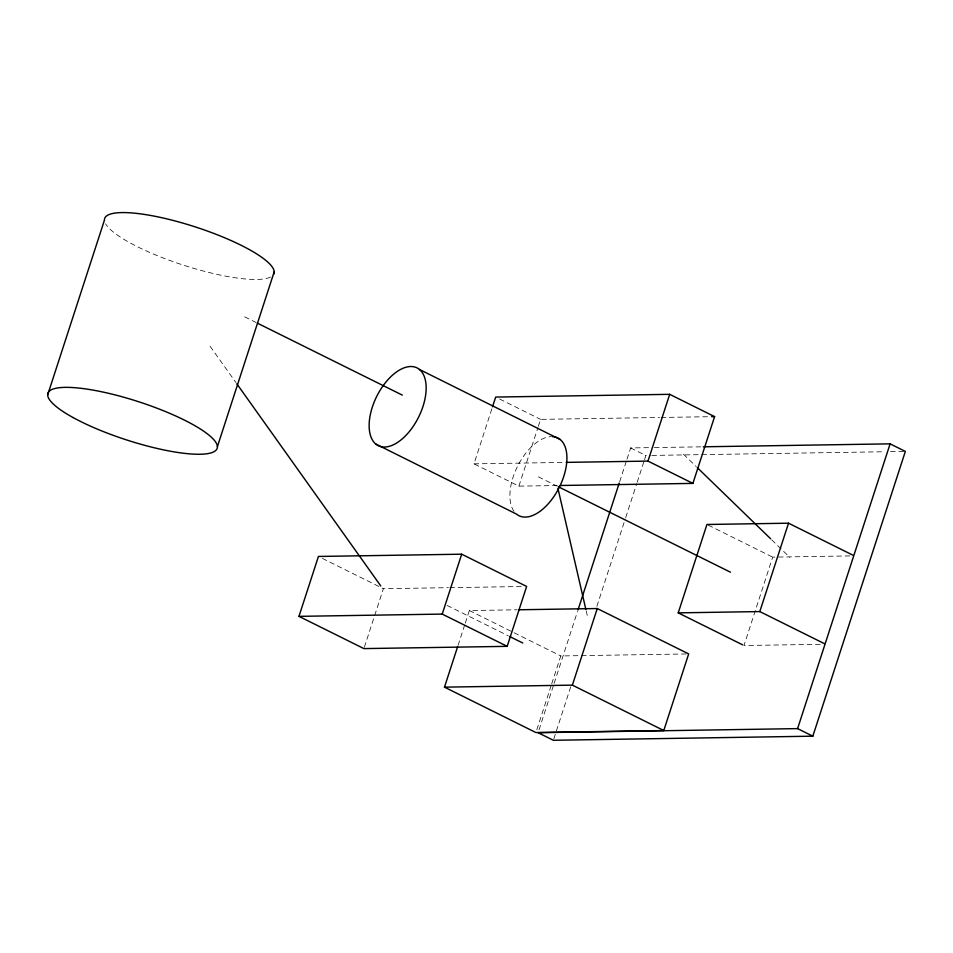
<?xml version="1.0" encoding="UTF-8"?>
<svg xmlns="http://www.w3.org/2000/svg" width="953" height="953" viewBox="0 0 953 953"><rect width="100%" height="100%" fill="white"/><g stroke="black" fill="none" stroke-linecap="round" stroke-linejoin="round"><path stroke-width="0.71" stroke-dasharray="4.76 3.57" d="M364.368 647.206L383.38 588.704L448.363 587.679M557.279 485.53L518.897 486.137L473.986 463.849L492.522 406.812M458.059 645.372L464.838 624.477M465.29 623.095L469.364 610.551L516.955 609.801M518.897 486.137L537.885 427.718M538.338 426.325L540.589 419.368L659.571 417.485M536.801 729.76L551.275 685.195M551.727 683.801L560.781 655.95L687.184 653.949M539.029 729.891L553.681 684.778M554.146 683.372L577.506 611.481M619.653 481.777L626.514 460.633M626.979 459.227L630.636 447.946L652.876 447.588M553.812 738.873L570.752 686.708M596.864 606.358L625.263 518.944M625.716 517.539L636.711 483.707M637.176 482.289L644.049 461.145M644.502 459.739L645.872 455.51L650.327 455.439M849.826 555.921L772.692 557.136L743.983 645.515L821.117 644.299M661.06 417.462L710.14 416.687M654.366 447.565L703.29 446.802M651.804 455.415L884.587 451.746M890.519 451.651L903.873 451.436M473.986 463.849L564.712 462.408M449.84 587.656L523.685 586.488M630.636 447.946L645.872 455.51M499.646 399.033L540.589 419.368M708.258 525.139L772.692 557.136M244.635 316.825L256.19 322.555M538.409 476.845L556.969 486.066M469.364 610.551L560.781 655.95M447.088 605.429L508.283 635.818M322.4 558.422L383.38 588.704M683.408 454.164L696.166 466.541M771.68 539.791L789.751 557.326M210.089 346.261L235.951 382.57M586.178 610.778L587.513 616.543M514.012 511.344A43.445 23.36 -63.5 0 1 517.324 466.756A43.445 23.36 -63.5 0 1 550.81 436.605M270.521 277.049A89.01 20.025 18 0 1 183.881 265.303A89.01 20.025 18 0 1 105.616 223.824"/><path stroke-width="1.43" d="M47.65 394.971L104.437 220.179A89.01 20.025 18 0 1 194.031 226.504A89.01 20.025 18 0 1 273.582 274.404M217.403 446.647L274.19 271.855M298.968 616.353L318.421 556.457L461.693 554.193L526.64 586.44L507.175 646.348L363.915 648.6L298.968 616.353L442.228 614.089L507.175 646.348M492.522 406.812L495.691 397.067L669.697 394.328L714.595 416.628L692.902 483.397L560.233 485.494M442.228 614.089L461.693 554.193M518.444 609.777L597.257 608.538L688.674 653.925L663.788 730.522L535.896 732.535L444.479 687.149L457.607 646.765M577.959 610.063L619.188 483.183M444.479 687.149L572.372 685.136L597.257 608.538M566.201 462.384L647.992 461.097L669.697 394.328M742.673 644.859L678.226 612.862L706.947 524.484L788.524 523.197L852.959 555.194M678.226 612.862L759.803 611.576L788.524 523.197M797.59 728.616L890.114 443.848L905.35 451.412L812.826 736.181L553.348 740.278L538.111 732.714L797.59 728.616L812.826 736.181M711.629 416.664L714.595 416.628M703.29 446.802L890.114 443.848M647.992 461.097L692.902 483.397M419.427 369.442A43.445 23.36 -63.5 0 1 402.69 438.499A43.445 23.36 -63.5 0 1 370.836 412.351A43.445 23.36 -63.5 0 1 419.427 369.442L560.185 439.524M257.477 323.198L402.297 395.102M558.303 486.721L730.451 572.193M759.803 611.576L824.25 643.573M375.875 444.086L516.633 514.167A43.445 23.36 -63.5 0 0 560.459 484.886A43.445 23.36 -63.5 0 0 552.144 436.593M509.593 636.473L522.768 643.013M572.372 685.136L663.788 730.522M697.239 467.578L770.62 538.755M236.809 383.785L380.759 585.928M557.946 488.412L585.845 609.348M73.107 417.569A89.01 20.025 18 0 0 214.723 451.269A89.01 20.025 18 0 0 109.75 393.589A89.01 20.025 18 0 0 73.107 417.569"/></g></svg>
